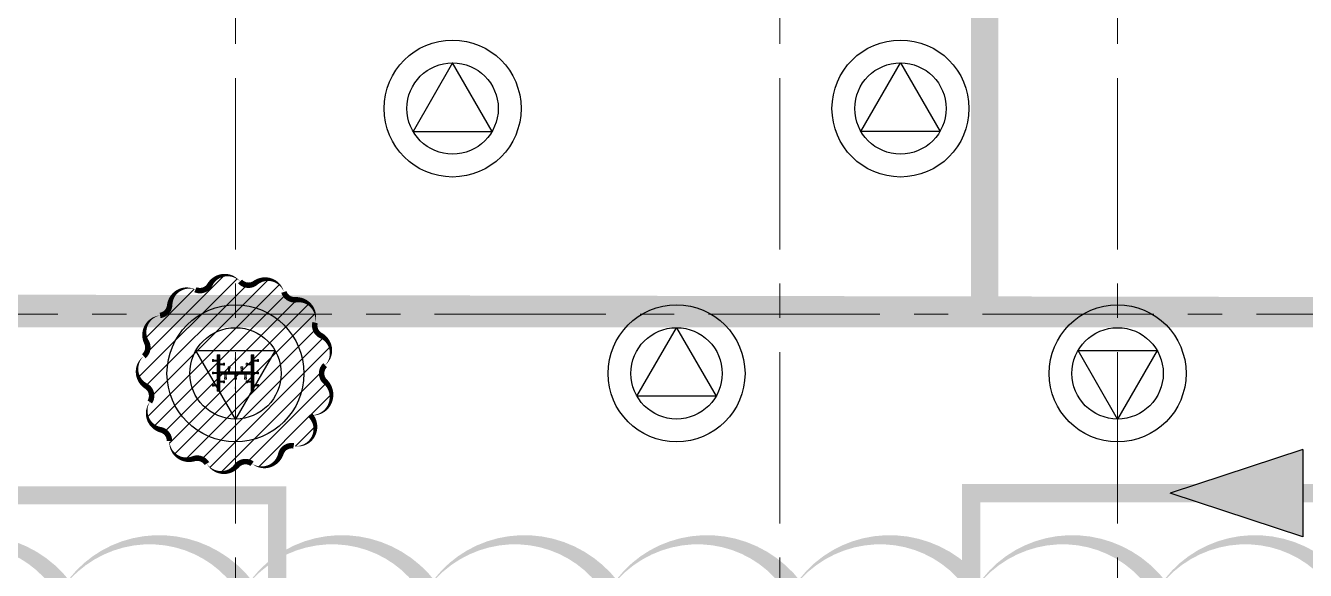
# Model space of a CAD drawing. Header units: millimetres. Extents: x -346728 to 1320345, y -537202 to -385966.
# Drawn here: x 369613 to 383628, y -451599 to -445634 of the extents above; entities that cross this region are included whole.
import ezdxf

# ---------------------------------------------------------------- set-up
doc = ezdxf.new("R2010")
doc.units = ezdxf.units.MM
doc.header["$LTSCALE"] = 100
doc.linetypes.add('HIDDEN', pattern=[9.524999999999999, 6.349999999999999, -3.174999999999999])
doc.linetypes.add('X1326_GLB$0$CENTER', pattern=[2, 1.25, -0.25, 0.25, -0.25])
for name, color, linetype, lineweight in [('A-giao thong', 8, 'Continuous', 15), ('KCMANH', 8, 'Continuous', 13), ('KINGPOST', 5, 'Continuous', 20), ('X1326_GLB$0$A-tim', 8, 'X1326_GLB$0$CENTER', 9)]:
    doc.layers.add(name, color=color, linetype=linetype, lineweight=lineweight)
for name, color, linetype in [('DM', 8, 'Continuous'), ('hach', 253, 'Continuous'), ('PL', 3, 'Continuous'), ('thep doc', 6, 'Continuous')]:
    doc.layers.add(name, color=color, linetype=linetype)
pattern_1 = [(44.99999999999996, (188543.3296231151, 11377564.43864296), (-8.980256121069152, 8.980256121069143), []), (135, (188543.3296231151, 11377564.43864296), (-8.980256121069152, -8.980256121069143), [])]

# ---------------------------------------------------------------- blocks, each defined once
blk = doc.blocks.new('LVL-KHUNGTEN')
blk.add_lwpolyline([(61072.91373489425, 41092.78793908656), (119123.5098692991, 41092.78793908656), (119123.5098692991, 61.8816838347775), (61072.91373489425, 61.8816838347775)], close=True)
blk = doc.blocks.new('KP50')
at = {"ltscale": 0.1}
h = blk.add_hatch(color=6, dxfattribs=at)
h.dxf.hatch_style = 1
h.paths.add_polyline_path([(14.40000000000146, 171.2000000000044), (-14.39999999999418, 171.2000000000044), (-14.39999999999418, 142.3999999999869)])
h.paths.add_polyline_path([(-14.39999999999418, -142.3999999999724), (-14.39999999999418, -171.1999999999898), (14.40000000000146, -171.1999999999898)])
at = {"layer": 'KCMANH', "linetype": 'ByBlock'}
h = blk.add_hatch(dxfattribs=at)
h.set_pattern_fill('ANSI37', color=6, scale=4, style=0)
h.set_pattern_definition(pattern_1)
h.paths.add_polyline_path([(-200, 200.0000000000073), (-200, 171.2000000000044), (200, 171.2000000000044), (200, 200.0000000000073)])
h = blk.add_hatch(dxfattribs=at)
h.set_pattern_fill('ANSI37', color=6, scale=4, style=0)
h.set_pattern_definition([(44.99999999999996, (188728.9296231151, 11377564.43864296), (-8.980256121069152, 8.980256121069143), []), (135, (188728.9296231151, 11377564.43864296), (-8.980256121069152, -8.980256121069143), [])])
h.paths.add_polyline_path([(14.40000000000146, 171.2000000000044), (-14.39999999999418, 142.3999999999869), (-14.39999999999418, -142.3999999999724), (14.40000000000146, -171.1999999999898)])
h = blk.add_hatch(dxfattribs=at)
h.set_pattern_fill('ANSI37', color=6, scale=4, style=0)
h.set_pattern_definition(pattern_1)
h.paths.add_polyline_path([(-200, -171.1999999999898), (-200, -199.9999999999927), (200, -199.9999999999927), (200, -171.1999999999898)])
for p, q in [((-125.1904738589728, 252.8000000000029), (-145.990473858983, 252.8000000000029)), ((-145.990473858983, 240), (-145.990473858983, 252.8000000000029)), ((-125.1904738589728, 240), (-145.990473858983, 240)), ((-141.9904738589757, 200), (-141.9904738589757, 240)), ((-129.1904738589801, 200), (-129.1904738589801, 240)), ((-125.1904738589728, 240), (-125.1904738589728, 252.8000000000029)), ((-101.9904738589757, 171.1999999999935), (-101.9904738589757, 131.1999999999935)), ((-89.19047385898011, 171.1999999999935), (-89.19047385898011, 131.1999999999935)), ((-10.40000000000146, 252.8000000000029), (10.40000000000146, 252.8000000000029)), ((-10.40000000000146, 240), (-10.40000000000146, 252.8000000000029)), ((-10.40000000000146, 240), (10.40000000000146, 240)), ((-6.400000000001455, 200), (-6.400000000001455, 240)), ((6.400000000001455, 200), (6.400000000001455, 240)), ((10.40000000000146, 240), (10.40000000000146, 252.8000000000029)), ((89.19047385898011, 171.1999999999935), (89.19047385898011, 131.1999999999935)), ((101.990473858983, 171.1999999999935), (101.990473858983, 131.1999999999935)), ((125.1904738589801, 252.8000000000029), (145.990473858983, 252.8000000000029)), ((125.1904738589801, 240), (125.1904738589801, 252.8000000000029)), ((125.1904738589801, 240), (145.990473858983, 240)), ((129.1904738589801, 200), (129.1904738589801, 240)), ((141.990473858983, 200), (141.990473858983, 240)), ((145.990473858983, 240), (145.990473858983, 252.8000000000029)), ((-85.19047385897284, 131.1999999999935), (-105.990473858983, 131.1999999999935)), ((-105.990473858983, 131.1999999999935), (-105.990473858983, 118.4000000000015)), ((-85.19047385897284, 118.4000000000015), (-105.990473858983, 118.4000000000015)), ((-85.19047385897284, 131.1999999999935), (-85.19047385897284, 118.4000000000015)), ((-67.19999999999709, 99.5998938560515), (-67.19999999999709, 120.3998938560471)), ((-54.39999999999418, 120.3998938560471), (-67.19999999999709, 120.3998938560471)), ((-54.39999999999418, 99.5998938560515), (-67.19999999999709, 99.5998938560515)), ((-67.19999999999709, 10.40000000000146), (-67.19999999999709, -10.40000000000509)), ((-54.39999999999418, 10.40000000000146), (-67.19999999999709, 10.40000000000146)), ((-54.39999999999418, 99.5998938560515), (-54.39999999999418, 120.3998938560471)), ((-14.39999999999418, 116.3998938560471), (-54.39999999999418, 116.3998938560471)), ((-14.39999999999418, 103.5998938560479), (-54.39999999999418, 103.5998938560479)), ((-54.39999999999418, 10.40000000000146), (-54.39999999999418, -10.40000000000509)), ((-14.39999999999418, 6.399999999997817), (-54.39999999999418, 6.399999999997817)), ((14.40000000000146, 76.39989385604713), (54.40000000000146, 76.39989385604713)), ((14.40000000000146, 63.59989385604786), (54.40000000000146, 63.59989385604786)), ((54.40000000000146, 59.59989385605149), (54.40000000000146, 80.39989385604713)), ((54.40000000000146, 80.39989385604713), (67.20000000000437, 80.39989385604713)), ((54.40000000000146, 59.59989385605149), (67.20000000000437, 59.59989385605149)), ((67.20000000000437, 59.59989385605149), (67.20000000000437, 80.39989385604713)), ((85.19047385898011, 131.1999999999935), (105.990473858983, 131.1999999999935)), ((85.19047385898011, 131.1999999999935), (85.19047385898011, 118.4000000000015)), ((85.19047385898011, 118.4000000000015), (105.990473858983, 118.4000000000015)), ((105.990473858983, 131.1999999999935), (105.990473858983, 118.4000000000015)), ((-85.19047385897284, -118.4000000000015), (-105.990473858983, -118.4000000000015)), ((-105.990473858983, -131.1999999999971), (-105.990473858983, -118.4000000000015)), ((-85.19047385897284, -131.1999999999971), (-105.990473858983, -131.1999999999971)), ((-101.9904738589757, -171.1999999999971), (-101.9904738589757, -131.1999999999971)), ((-89.19047385898011, -171.1999999999971), (-89.19047385898011, -131.1999999999971)), ((-85.19047385897284, -131.1999999999971), (-85.19047385897284, -118.4000000000015)), ((-54.39999999999418, -10.40000000000509), (-67.19999999999709, -10.40000000000509)), ((-67.19999999999709, -99.5998938560515), (-67.19999999999709, -120.3998938560471)), ((-54.39999999999418, -99.5998938560515), (-67.19999999999709, -99.5998938560515)), ((-54.39999999999418, -120.3998938560471), (-67.19999999999709, -120.3998938560471)), ((-14.39999999999418, -6.400000000001455), (-54.39999999999418, -6.400000000001455)), ((-54.39999999999418, -99.5998938560515), (-54.39999999999418, -120.3998938560471)), ((-14.39999999999418, -103.5998938560515), (-54.39999999999418, -103.5998938560515)), ((-14.39999999999418, -116.3998938560471), (-54.39999999999418, -116.3998938560471)), ((14.40000000000146, -63.59989385605149), (54.40000000000146, -63.59989385605149)), ((14.40000000000146, -76.39989385604713), (54.40000000000146, -76.39989385604713)), ((54.40000000000146, -59.59989385605149), (54.40000000000146, -80.39989385604713)), ((54.40000000000146, -59.59989385605149), (67.20000000000437, -59.59989385605149)), ((54.40000000000146, -80.39989385604713), (67.20000000000437, -80.39989385604713)), ((67.20000000000437, -59.59989385605149), (67.20000000000437, -80.39989385604713)), ((85.19047385898011, -118.4000000000015), (105.990473858983, -118.4000000000015)), ((85.19047385898011, -131.1999999999971), (85.19047385898011, -118.4000000000015)), ((85.19047385898011, -131.1999999999971), (105.990473858983, -131.1999999999971)), ((89.19047385898011, -171.1999999999971), (89.19047385898011, -131.1999999999971)), ((101.990473858983, -171.1999999999971), (101.990473858983, -131.1999999999971)), ((105.990473858983, -131.1999999999971), (105.990473858983, -118.4000000000015)), ((-125.1904738589728, -240), (-145.990473858983, -240)), ((-145.990473858983, -240), (-145.990473858983, -252.8000000000029)), ((-125.1904738589728, -252.8000000000029), (-145.990473858983, -252.8000000000029)), ((-141.9904738589757, -200), (-141.9904738589757, -240)), ((-129.1904738589801, -200), (-129.1904738589801, -240)), ((-125.1904738589728, -240), (-125.1904738589728, -252.8000000000029)), ((-10.40000000000146, -240), (10.40000000000146, -240)), ((-10.40000000000146, -240), (-10.40000000000146, -252.8000000000029)), ((-10.40000000000146, -252.8000000000029), (10.40000000000146, -252.8000000000029)), ((-6.400000000001455, -200), (-6.400000000001455, -240)), ((6.400000000001455, -200), (6.400000000001455, -240)), ((10.40000000000146, -240), (10.40000000000146, -252.8000000000029)), ((125.1904738589801, -240), (145.990473858983, -240)), ((125.1904738589801, -240), (125.1904738589801, -252.8000000000029)), ((125.1904738589801, -252.8000000000029), (145.990473858983, -252.8000000000029)), ((129.1904738589801, -200), (129.1904738589801, -240)), ((141.990473858983, -200), (141.990473858983, -240)), ((145.990473858983, -240), (145.990473858983, -252.8000000000029))]:
    blk.add_line(p, q, dxfattribs=at)
at = {"layer": 'KINGPOST', "color": 6, "linetype": 'ByBlock'}
for p, q in [((-200, 200), (200, 200)), ((-200, 171.1999999999935), (-200, 200)), ((-200, 171.1999999999935), (200, 171.1999999999935)), ((-14.39999999999418, 171.1999999999935), (-14.39999999999418, -171.1999999999971)), ((-14.39999999997235, 142.4000000000015), (14.40000000000146, 171.1999999999935)), ((14.40000000000146, 171.1999999999935), (14.40000000000146, -171.1999999999971)), ((200, 171.1999999999935), (200, 200)), ((-200, -171.1999999999971), (200, -171.1999999999971)), ((-200, -171.1999999999971), (-200, -200)), ((-200, -200), (200, -200)), ((-14.39999999997235, -142.4000000000015), (14.40000000000146, -171.1999999999971)), ((200, -171.1999999999971), (200, -200))]:
    blk.add_line(p, q, dxfattribs=at)
blk.add_lwpolyline([(-14.39999999999418, 0), (14.40000000000146, 0)], dxfattribs=at)
blk = doc.blocks.new('B1 Kingpost Layout Plan1')
at = {"layer": 'KCMANH', "linetype": 'ByBlock', "rotation": 90}
blk.add_blockref('KP50', (1314.929612177191, -34671.36808947549, 1.377823082293617e-07), dxfattribs=at)

msp = doc.modelspace()

# ---------------------------------------------------------------- hatches: boundary and pattern name
at = {"ltscale": 0.1}
h = msp.add_hatch(color=3, dxfattribs=at)
h.dxf.hatch_style = 1
h.paths.add_polyline_path([(371925.6781159051, -449270.308632176), (371896.878115905, -449270.308632176), (371896.878115905, -449299.108632176)])
h.paths.add_polyline_path([(371896.878115905, -449583.9086321759), (371896.878115905, -449612.708632176), (371925.6781159051, -449612.708632176)])
at = {"layer": 'A-giao thong', "transparency": 33554572}
h = msp.add_hatch(dxfattribs=at)
h.set_pattern_fill('ANSI31', color=256, scale=1000)
h.set_pattern_definition([(45, (333562.3127268921, -546698.1501305999), (-88.38834764831843, 88.38834764831844), [])])
edge = h.paths.add_edge_path()
edge.add_arc((372756.3892922672, -449205.8148821272), 200.091326396924, 313.1890045741997, 423.1890044747136)
edge.add_arc((372902.1983609032, -448917.2995811386), 123.1753799015254, 165.3246326879942, 243.18900447470742, ccw=False)
edge.add_arc((372589.2366515108, -448835.3394067548), 200.3404647350627, 345.3246326879935, 455.3246325885028)
edge.add_arc((372559.2148144351, -448513.2195672083), 123.1753799015117, 197.4523541326421, 275.32463258850305, ccw=False)
edge.add_arc((372250.6778657979, -448610.2188882961), 200.2499081724988, 17.45235413264597, 127.4523540331561)
edge.add_arc((372054.0024686023, -448353.4647157815), 123.1753799015265, 221.3374224332373, 307.4523540331534, ccw=False)
edge.add_arc((371808.9564060101, -448569.0266823171), 203.1902650560175, 41.33742243323479, 151.337422333742)
edge.add_arc((371522.5837275573, -448412.4852397395), 123.1753799015094, 245.97207067360318, 331.33742233374693, ccw=False)
edge.add_arc((371390.885913611, -448707.8957453861), 200.261910843809, 65.97207067360544, 175.9720705741139)
edge.add_arc((371068.2475361899, -448685.176624368), 123.1753799015126, 278.0994113494279, 355.97207057411634, ccw=False)
edge.add_arc((371113.8274119786, -449005.4611133495), 200.3361020571378, 98.09941134942484, 208.0994112499362)
edge.add_arc((370828.4476765157, -449157.8359326153), 123.175379901518, -50.51419146834911, 28.099411249937475, ccw=False)
edge.add_arc((371034.3662965685, -449407.7612921506), 200.6535308265784, 129.4858085316449, 239.4858084321514)
edge.add_arc((370869.9415959255, -449686.7410069002), 123.1753799015154, -33.38585266077672, 59.48580843215609, ccw=False)
edge.add_arc((371139.8797648918, -449864.6368184153), 200.1101515091129, 146.6141473392238, 256.6141472397279)
edge.add_arc((371065.0366742351, -450179.1396746828), 123.1753799015155, -1.2513417107547866, 76.61414723972922, ccw=False)
edge.add_arc((371388.4789389086, -450186.2047877492), 200.3440389897893, 178.7486582892484, 288.7486581897573)
edge.add_arc((371492.4636734843, -450492.5575082773), 123.1753799015132, 30.876836025434216, 108.7486581897549, ccw=False)
edge.add_arc((371770.0397640165, -450326.5840248824), 200.2371789537907, 210.876836025434, 320.876835925943)
edge.add_arc((372020.9404355218, -450530.6539547188), 123.1753799015087, 54.01226688685409, 140.8768359259447, ccw=False)
edge.add_arc((372212.6837173789, -450266.6231118141), 203.1339398279393, 234.0122668868539, 344.0122667873574)
edge.add_arc((372526.3716167031, -450356.4989926725), 123.1753799015273, 79.39644157920287, 164.0122667873614, ccw=False)
edge.add_arc((372585.8901611588, -450038.5736665843), 200.2731787634664, 259.3964415791925, 404.1286010454199)
edge.add_arc((372750.7705346626, -449688.2069490236), 211.9778768860564, 264.279643978025, 407.3982272340489)
edge.add_arc((372977.6353534463, -449441.5086321798), 123.175379901495, 133.189004574196, 227.3982272340362, ccw=False)
at = {"layer": 'hach'}
h = msp.add_hatch(dxfattribs=at)
h.set_pattern_fill('ANSI31', color=256, scale=70)
h.set_pattern_definition([(45, (342151.2213262877, -508591.2227448209), (-157.1544821187101, 157.1544821187102), [])])
h.paths.add_polyline_path([(362433.3801022533, -410142.157258469), (348853.8926203205, -428107.5122169152), (376146.7434840773, -501359.0065796374), (382446.7504393198, -503970.9423327898), (458369.0723871468, -469396.5978761645), (462927.8694431226, -462329.4458765544), (462919.8279490094, -415142.6860857411), (457917.8110400178, -410142.1572584765)])
h.paths.add_polyline_path([(363030.572598144, -411342.1571560285), (350208.3245424145, -428305.7014718884), (377088.8498291909, -500450.5520168371), (382424.3063307689, -502662.5923677236), (457551.450776385, -468450.3646135417), (461727.809133747, -461976.0778765109), (461719.6650677317, -415639.3961758266), (457420.8592675527, -411342.1571560359)], flags=16)
h = msp.add_hatch(dxfattribs=at)
h.set_pattern_fill('AR-CONC', color=256, scale=4)
h.set_pattern_definition([(49.99999999999999, (342151.2213262877, -508591.2227448209), (728.738675984016, -63.75634215561234), [76.2, -838.2]), (355, (342151.2213262877, -508591.2227448209), (-140.9736856998774, 764.2273809561406), [60.96, -670.56233668]), (100.4514446999999, (342211.9493542878, -508596.5357588209), (587.7649883614131, 700.4710076487804), [64.76003519999986, -712.3609783999989]), (46.18420000000002, (342151.2213262877, -508388.022744821), (1084.31616356852, -168.1693117309086), [114.2999999999996, -1257.299999999994]), (96.63555760999992, (342241.5809262877, -508402.0367448209), (949.616536206012, 989.7044983908861), [97.14009256, -1068.54243264]), (351.1841511700001, (342151.2213262877, -508388.022744821), (949.6165362599081, 989.7044983421306), [91.43986828, -1005.83892768]), (21, (342252.8213262878, -508438.822744821), (606.4575650765299, -409.0607927483504), [76.2, -838.2]), (326.0000000000001, (342252.8213262878, -508438.822744821), (247.2081133905883, 736.7518644892771), [60.96, -670.56]), (71.45144499999999, (342303.3594566878, -508472.911144421), (853.6656771148646, 327.691075543621), [64.7600352, -712.3597503999999]), (37.50000000000001, (342151.2213262877, -508591.2227448209), (12.35441300236727, 338.2201554926124), [0, -662.432, 0, -680.72, 0, -673.1]), (7.499999999999999, (342151.2213262877, -508591.2227448209), (267.278650041223, 400.722299272478), [0, -388.112, 0, -647.192, 0, -256.54]), (327.5, (341924.6533262877, -508591.2227448209), (542.3623806674856, -22.91497597069377), [0, -254, 0, -792.48, 0, -1051.56]), (317.5, (341823.0533262876, -508591.2227448209), (592.5167255440722, 101.7059641333321), [0, -330.2, 0, -526.288, 0, -746.76])])
h.paths.add_polyline_path([(362433.3801022533, -410142.157258469), (348853.8926203205, -428107.5122169152), (376146.7434840773, -501359.0065796374), (382446.7504393198, -503970.9423327898), (458369.0723871468, -469396.5978761645), (462927.8694431226, -462329.4458765544), (462919.8279490094, -415142.6860857411), (457917.8110400178, -410142.1572584765)])
h.paths.add_polyline_path([(363030.572598144, -411342.1571560285), (350208.3245424145, -428305.7014718884), (377088.8498291909, -500450.5520168371), (382424.3063307689, -502662.5923677236), (457551.450776385, -468450.3646135417), (461727.809133747, -461976.0778765109), (461719.6650677317, -415639.3961758266), (457420.8592675527, -411342.1571560359)], flags=16)
at = {"layer": 'thep doc'}
h = msp.add_hatch(dxfattribs=at)
h.set_pattern_fill('ANSI31', color=256, angle=-90.00000000000001)
h.set_pattern_definition([(315, (724972.2205657782, -268139.440101272), (0.08838834764831846, 0.08838834764831843), [])])
h.paths.add_polyline_path([(383601.3572568597, -451230.7518781688), (383601.3572568597, -450752.1443629441), (382148.0576623727, -450752.1443629441)])
h.paths.add_polyline_path([(382148.0576623727, -450752.1443629441), (383601.3572568597, -450752.1443629441), (383601.3572568597, -450273.5368477193)])

# ---------------------------------------------------------------- linework, layer by layer
at = {"color": 5, "elevation": -2718.252243251415}
msp.add_lwpolyline([(372893.3332366292, -449351.7014647929, 0, 60, 0.5205670500000068), (372846.6402503017, -449027.2335183931, 60, 60, -0.3534527118638525), (372783.0413610589, -448886.0940751831, 0, 60, 0.5205670500000036), (372570.6453247127, -448635.8634323165, 60, 60, -0.3534915216528338), (372441.7096060813, -448550.1614164258, 0, 60, 0.52056705), (372128.9055997432, -448451.2486365414, 60, 60, -0.3944898867801987), (371961.5183413067, -448434.8210948323, 0, 60, 0.5205670499999941), (371630.6651509756, -448471.5663714632, 60, 60, -0.3907150967676189), (371472.4289410525, -448524.9871135218, 0, 60, 0.5205670499999991), (371191.1186640617, -448693.8288003616, 60, 60, -0.3534933906758924), (371085.6018460962, -448807.1233428214, 0, 60, 0.5205670500000176), (370937.1045845147, -449099.8199817227, 60, 60, -0.3571345252974193), (370906.7733090134, -449252.9004870387, 0, 60, 0.520567049999982), (370932.4841123468, -449580.6249956032, 60, 60, -0.4289707164981073), (370972.7910379258, -449754.5212879126, 0, 60, 0.5205670499999676), (371093.5527234516, -450059.3105916062, 60, 60, -0.3534581953911722), (371188.1826787745, -450181.8296151784, 0, 60, 0.5205670499999923), (371452.8729767984, -450375.9181026298, 60, 60, -0.3534892819256612), (371598.1817090605, -450429.3446047861, 0, 60, 0.5205670500000038), (371925.3820390278, -450452.9315829499, 60, 60, -0.3982747208827367), (372093.3197705832, -450430.9874805664, 0, 60, 0.5205670499999902), (372407.9605759094, -450322.5726071868, 60, 60, -0.3869502103842332), (372549.0374135604, -450235.4269650745, 0, 60, 0.7314348883771284), (372729.6420072648, -449899.1292229046, 0, 60, 0.7206828507104402), (372894.2580934195, -449532.1750908309, 60, 60, -0.435898308053293)], format="xyseb", close=True, dxfattribs=at)
at = {"elevation": -1404.949430587001}
msp.add_lwpolyline([(360023.4825494546, -451784.528872447, 0, 200, -0.52056705), (362023.4825494546, -451784.528872447, 0, 200, -0.52056705), (364023.4825494546, -451784.528872447, 0, 200, -0.52056705), (366023.4825494546, -451784.528872447, 0, 200, -0.52056705), (368023.4825494546, -451784.528872447, 0, 200, -0.52056705), (370023.4825494546, -451784.528872447, 0, 200, -0.52056705), (372023.4825494546, -451784.528872447, 0, 200, -0.52056705), (374023.4825494546, -451784.528872447, 0, 200, -0.52056705), (376023.4825494546, -451784.528872447, 0, 200, -0.52056705), (378023.4825494546, -451784.528872447, 0, 200, -0.52056705), (380023.4825494546, -451784.528872447, 0, 200, -0.52056705), (382023.4825494546, -451784.528872447, 0, 200, -0.52056705), (384023.4825494546, -451784.528872447, 0, 200, -0.52056705), (386023.4825494546, -451784.528872447, 0, 200, -0.52056705), (388023.4825494546, -451784.528872447, 0, 200, -0.52056705), (390023.4825494546, -451784.528872447, 0, 200, -0.52056705), (392023.4825494546, -451784.528872447, 0, 200, -0.52056705)], format="xyseb", dxfattribs=at)
at = {"layer": 'DM', "color": 7, "linetype": 'HIDDEN', "const_width": 300, "elevation": -1404.949429695919}
for points in [[(402699.1743662657, -411339.7916897414), (363030.2199523036, -411339.7916897379), (350207.9718965741, -428303.3360055978), (357811.0173378919, -448709.2087033371), (402699.1743662662, -448789.1431980883)], [(357840.7667698606, -448789.1431728927), (404143.6803398809, -448789.1432236986), (404143.6803398809, -478739.4553906386), (402705.0078525883, -478738.6283733814), (402696.5635535712, -493428.2621952576), (382423.9536849285, -502660.226901433), (377088.4971833506, -500448.1865505466)]]:
    msp.add_lwpolyline(points, close=True, dxfattribs=at)
at = {"layer": 'DM', "color": 7, "linetype": 'HIDDEN', "const_width": 300, "elevation": -1404.949429695944}
msp.add_lwpolyline([(380116.7416495119, -415541.4810572591), (380116.7416495119, -448749.1759507127)], dxfattribs=at)
at = {"layer": 'PL'}
for points, elevation in [([(373855.8628330331, -446791.5399574384), (374721.8882368177, -446791.5399574384), (374288.8755349254, -446041.5399574384)], -1404.949430874107), ([(373855.8629045769, -446791.5400598764), (374721.8883083612, -446791.5400598764), (374288.8756064689, -446041.5400598764)], -1404.949430883374), ([(379626.7539231219, -446791.5399574384), (378760.7285193375, -446791.5399574384), (379193.7412212298, -446041.5399574384)], -1404.949430874107), ([(379626.7539946656, -446791.5400598764), (378760.7285908813, -446791.5400598764), (379193.7412927733, -446041.5400598764)], -1404.949430883374), ([(377174.3210799697, -449691.508632176), (376308.2956761851, -449691.508632176), (376741.3083780774, -448941.508632176)], -1404.94943052043), ([(377174.3211515132, -449691.5087346141), (376308.2957477288, -449691.5087346141), (376741.3084496209, -448941.5087346141)], -1404.949430529697), ([(371478.2654140127, -449191.508632176), (372344.290817797, -449191.508632176), (371911.2781159049, -449941.508632176)], -1404.94943052043), ([(371478.2654855564, -449191.5087346141), (372344.2908893405, -449191.5087346141), (371911.2781874484, -449941.5087346141)], -1404.949430529697), ([(381138.2654140127, -449191.5086321759), (382004.290817797, -449191.5086321759), (381571.2781159049, -449941.5086321759)], -1404.949430338816), ([(381138.2654855564, -449191.5087346139), (382004.2908893405, -449191.5087346139), (381571.2781874484, -449941.5087346139)], -1404.949430348083)]:
    msp.add_lwpolyline(points, close=True, dxfattribs=dict(at, elevation=elevation))
for centre, radius in [((374288.8755349254, -446541.5399574384, -1404.949430874107), 750), ((374288.8756064689, -446541.5400598764, -1404.949430883374), 750), ((379193.7412212298, -446541.5399574384, -1404.949430874107), 750), ((379193.7412927733, -446541.5400598764, -1404.949430883374), 750), ((374288.8755349254, -446541.5399574384, -1404.949430874107), 500), ((374288.8756064689, -446541.5400598764, -1404.949430883374), 500), ((379193.7412212298, -446541.5399574384, -1404.949430874107), 500), ((379193.7412927733, -446541.5400598764, -1404.949430883374), 500), ((371911.2781159049, -449441.508632176, -1404.94943052043), 750), ((371911.2781874484, -449441.5087346141, -1404.949430529697), 750), ((376741.3083780774, -449441.508632176, -1404.94943052043), 750), ((376741.3084496209, -449441.5087346141, -1404.949430529697), 750), ((381571.2781159049, -449441.5086321759, -1404.949430338816), 750), ((381571.2781874484, -449441.5087346139, -1404.949430348083), 750), ((371911.2781159049, -449441.508632176, -1404.94943052043), 500), ((371911.2781874484, -449441.5087346141, -1404.949430529697), 500), ((376741.3083780774, -449441.508632176, -1404.94943052043), 500), ((376741.3084496209, -449441.5087346141, -1404.949430529697), 500), ((381571.2781159049, -449441.5086321759, -1404.949430338816), 500), ((381571.2781874484, -449441.5087346139, -1404.949430348083), 500)]:
    msp.add_circle(centre, radius, dxfattribs=at)
at = {"layer": 'thep doc'}
msp.add_line((383601.3572568597, -450273.5368477193, -3876.716966757267), (383601.3572568597, -451230.7518781688, -3876.716966757267), dxfattribs=at)
at = {"layer": 'thep doc', "elevation": -3876.716966757267}
for points in [[(383601.3572568597, -450273.5368477193), (382148.0576623727, -450752.1443629441)], [(383601.3572568597, -451230.7518781688), (382148.0576623727, -450752.1443629441)]]:
    msp.add_lwpolyline(points, dxfattribs=at)
at = {"layer": 'thep doc', "const_width": 200, "elevation": -3876.716966757267}
msp.add_lwpolyline([(402304.3685365382, -468521.9873797322), (402304.3685365382, -450821.7491849061), (394561.5111314158, -450821.7491849061), (394561.5111314158, -466445.793762202), (387233.430773223, -466445.793762202), (387233.430773223, -450752.1443629441), (379969.2837404964, -450752.1443629441), (379969.2837404964, -466402.8870991032), (372368.2212661846, -466402.8870991032), (372368.2212661846, -450776.4374593865), (364810.1229137864, -450776.4374593865), (364810.1229137864, -459903.5958281314)], dxfattribs=at)
at = {"layer": 'X1326_GLB$0$A-tim', "ltscale": 15}
for p, q in [((371911.2780443612, -398208.6109563511, -1404.949430825737), (371911.2780443624, -512162.695561827, -1404.949430831044)), ((377871.2780443612, -398208.6109563511, -1404.949430861607), (377871.2780443621, -512162.695561827, -1404.9494313261)), ((381571.2780443612, -398208.6109563511, -1404.949430403158), (381571.2780443621, -512162.695561827, -1404.94943086765)), ((341092.1169962919, -448791.5085619387, -1404.94943089353), (475778.665428832, -448791.5085619388, -1404.949430902897))]:
    msp.add_line(p, q, dxfattribs=at)

# ---------------------------------------------------------------- block references
at = {"extrusion": (0.005970236709927127, -2.28885336656151e-18, 0.9999821779780016), "xscale": 3.385207865094198, "yscale": 3.385207865094198, "zscale": 3.385207865094198}
msp.add_blockref('LVL-KHUNGTEN', (112985.2448162852, -525073.6189301613, 1027.739435108575), dxfattribs=at)
msp.add_blockref('B1 Kingpost Layout Plan1', (370596.3485037279, -414765.9628913942, -1404.949430139306))

doc.saveas('drawing.dxf')
